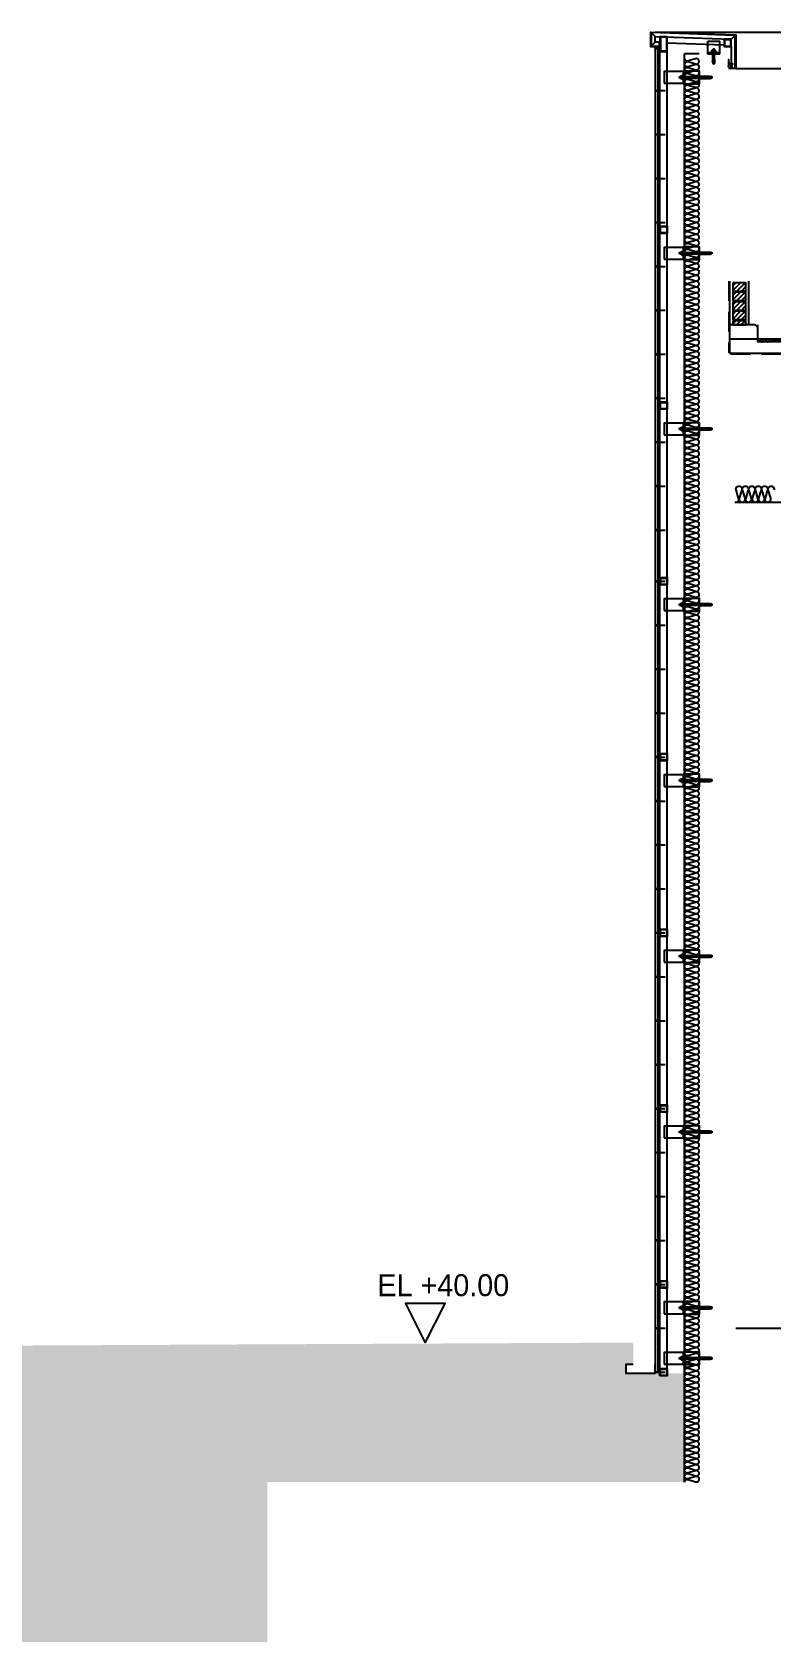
# Model space of a CAD drawing. Header units: millimetres. Extents: x 19868 to 801382, y -4805 to 85279.
# Drawn here: x 713531 to 718579, y 32849 to 43779 of the extents above; entities that cross this region are included whole.
import ezdxf

# ---------------------------------------------------------------- set-up
doc = ezdxf.new("R2010")
doc.units = ezdxf.units.MM
doc.header["$LTSCALE"] = 250
doc.linetypes.add('HID', pattern=[2.8, 1.8, -1])
for name, color, linetype in [('A-ELE-8', 8, 'Continuous'), ('A-ETC-8', 8, 'Continuous'), ('A-FIN', 6, 'Continuous'), ('A-FIN-8', 8, 'Continuous'), ('A-FIN-9', 7, 'Continuous'), ('A-HAT', 252, 'Continuous'), ('A-HAT-9', 9, 'Continuous'), ('A-HAT-WIREMESH', 9, 'g_mesh'), ('A-WALL', 3, 'Continuous'), ('A-WP', 1, 'HID'), ('A-버림CONC', 4, 'Continuous'), ('ISL', 251, 'Continuous'), ('지반', 254, 'Continuous'), ('타일', 6, 'Continuous')]:
    doc.layers.add(name, color=color, linetype=linetype)
doc.layers.add('NOPLOT', color=191, linetype='Continuous', plot=False)
doc.styles.add('Gdim', font='')
doc.styles.get('Gdim').set_extended_font_data('Dotum')
doc.linetypes.add('g_mesh', pattern='A,10,-0.8,["X",Gdim,S=0.6,R=0,X=-0.15,Y=-0.3],-0.8', length=11.6)

# ---------------------------------------------------------------- blocks, each defined once
blk = doc.blocks.new('A$C17189e19')
at = {"layer": 'A-HAT-9'}
h = blk.add_hatch(dxfattribs=at)
h.set_pattern_fill('AR-SAND', color=256, scale=0.3)
h.set_pattern_definition([(37.5, (-113396.389, 321843.363), (-0.4800094, 14.6823971), [0, -11.5824, 0, -12.954, 0, -12.3825]), (7.5, (-113396.389, 321843.363), (13.4856985, 21.504753), [0, -6.2484, 0, -10.4394, 0, -4.0005]), (327.5, (-113405.761, 321843.363), (23.7297711, 0.04311554), [0, -3.81, 0, -13.716, 0, -17.907]), (317.5, (-113405.761, 321843.363), (22.9066936, 6.6878797), [0, -1.905, 0, -8.9916, 0, -10.287])])
h.paths.add_polyline_path([(0, -96), (300, -96), (300, -116), (0, -116)])
at = {"layer": 'A-FIN'}
for points in [[(-18, 0), (0, -18), (0, -116), (300, -116), (300, -18), (318, 0)], [(0, -96), (300, -96)]]:
    blk.add_lwpolyline(points, dxfattribs=at)
at = {"layer": 'NOPLOT'}
for p, q in [((0, -18), (0, 0)), ((300, -18), (300, 0))]:
    blk.add_line(p, q, dxfattribs=at)
blk = doc.blocks.new('A$C632c858f')
at = {"layer": 'A-ETC-8'}
blk.add_arc((-3, 0), 24, 341.8248, 18.1752, dxfattribs=at)
blk.add_ellipse((34, 0), major_axis=(7.59, 0), ratio=0.987937, dxfattribs=at)
blk = doc.blocks.new('너트 M12')
for p, q in [((-9, 0), (9, 0)), ((-10, -9), (-10, -1)), ((9, -10), (-9, -10)), ((0, -8), (0, -1)), ((10, -1), (10, -9))]:
    blk.add_line(p, q)
for centre, start, end in [((-9, -1), 90, 180), ((-9, -9), 180, 270), ((9, -1), 0, 90), ((9, -9), 270, 0)]:
    blk.add_arc(centre, 0.5, start, end)
at = {"extrusion": (0, 0, -1)}
for centre, major_axis, ratio, start_param, end_param in [((-5, -1), (-4.75, 0.31), 0.185359, -0.024388, 3.141593), ((5, -1), (4.75, 0.31), 0.185108, 3.141593, 6.30754), ((-5, -9), (4.75, 0.31), 0.187111, 0, 3.166211), ((5, -9), (-4.75, 0.31), 0.185991, 3.117121, 6.283185)]:
    blk.add_ellipse(centre, major_axis=major_axis, ratio=ratio, start_param=start_param, end_param=end_param, dxfattribs=at)
blk = doc.blocks.new('A$C72d8c3b6')
at = {"layer": 'A-ETC-8'}
for p, q in [((94, 0), (-141, 0)), ((-131, 4), (-129, 6)), ((-121, 4), (-131, 4)), ((-131, -5), (-131, 4)), ((-121, 6), (-129, 6)), ((-129, -6), (-129, 6)), ((0, 6), (-109, 6)), ((0, 6), (54, 6)), ((54, -6), (54, 6)), ((54, 6), (57, 6)), ((57, -6), (57, 6)), ((71, 4), (57, 4)), ((58, 6), (58, -6)), ((61, 6), (58, 6)), ((61, 6), (76, 6)), ((62, -2), (62, 2)), ((66, 2), (66, 2)), ((66, 1), (73, 1)), ((71, 4), (82, 6)), ((76, 3), (74, 2)), ((77, 5), (77, 4)), ((82, 6), (83, 6)), ((84, 4), (84, -5)), ((-121, -5), (-131, -5)), ((-131, -5), (-129, -6)), ((-121, -6), (-129, -6)), ((-109, -6), (0, -6)), ((54, -6), (0, -6)), ((57, -6), (54, -6)), ((71, -5), (57, -5)), ((61, -6), (58, -6)), ((76, -6), (61, -6)), ((66, -1), (73, -1)), ((66, -2), (66, -2)), ((82, -6), (71, -5)), ((76, -3), (74, -2)), ((77, -4), (77, -5)), ((83, -6), (82, -6))]:
    blk.add_line(p, q, dxfattribs=at)
for points in [[(-238, 40), (-103, 40), (-103, -40), (-238, -40)], [(-109, 15), (-109, -15), (-111, -15), (-111, 15)], [(-103, -40), (-109, -40), (-109, 40), (-103, 40)], [(-100, 45), (-100, -45), (0, -45), (0, 45)]]:
    blk.add_lwpolyline(points, close=True, dxfattribs=at)
blk.add_lwpolyline([(-103, 47), (-103, -48, 0.414214), (-102, -49), (-100, -49), (-100, 48), (-102, 48, 0.414214)], format="xyb", close=True, dxfattribs=at)
for centre, radius, start, end in [((64, 2), 2, 90, 180), ((64, 2), 2, 0, 90), ((66, 2), 0.5, 180, 270), ((73, 4), 3, 270, 303.6901), ((76, 5), 1, 0, 90), ((76, 4), 1, 303.6901, 0), ((83, 4), 1.5, 0, 90), ((64, -2), 2, 180, 270), ((64, -2), 2, 270, 0), ((66, -2), 0.5, 90, 180), ((73, -4), 3, 56.3099, 90), ((76, -4), 1, 0, 56.3099), ((76, -5), 1, 270, 0), ((83, -5), 1.5, 270, 0)]:
    blk.add_arc(centre, radius, start, end, dxfattribs=at)
at = {"layer": 'A-ETC-8', "rotation": 270}
blk.add_blockref('너트 M12', (-111, 0), dxfattribs=at)
blk = doc.blocks.new('A$Cae507117')
at = {"layer": 'A-ETC-8'}
for points in [[(-50, 0), (-50, -50), (0, -50), (0, 0)], [(-46.8, -3.2), (-46.8, -46.8), (-3.2, -46.8), (-3.2, -3.2)]]:
    blk.add_lwpolyline(points, close=True, dxfattribs=at)
blk = doc.blocks.new('M12-STUD ANCHOR')
at = {"layer": 'A-ETC-8'}
for p, q in [((18, 34), (18, 41)), ((28, 30), (18, 31)), ((18, 28), (18, 31)), ((18, 31), (29, 31)), ((28, 27), (18, 28)), ((29, 42), (19, 42)), ((29, 32), (19, 32)), ((23, 48), (24, 49)), ((35, 48), (23, 48)), ((23, -21), (23, 48)), ((23, 34), (23, 41)), ((34, 49), (24, 49)), ((24, -21), (24, 49)), ((28, 27), (28, 30)), ((39, 28), (28, 28)), ((29, 54), (29, -56)), ((29, 42), (38, 42)), ((29, 32), (38, 32)), ((29, 29), (29, 32)), ((39, 31), (29, 32)), ((39, 28), (29, 29)), ((34, 49), (35, 48)), ((34, -21), (34, 49)), ((34, 34), (34, 41)), ((35, -21), (35, 48)), ((39, 28), (39, 31)), ((40, 34), (40, 41)), ((21, -39), (22, -21)), ((29, -39), (21, -39)), ((22, -21), (24, -21)), ((23, -18), (35, -18)), ((23, -39), (23, -48)), ((23, -41), (35, -41)), ((23, -42), (35, -42)), ((23, -48), (29, -48)), ((29, -51), (23, -48)), ((29, -21), (25, -21)), ((26, -32), (32, -26)), ((26, -33), (32, -26)), ((31, -36), (28, -36)), ((31, -36), (28, -36)), ((36, -21), (29, -21)), ((31, -39), (29, -39)), ((29, -51), (35, -48)), ((35, -48), (29, -48)), ((32, -39), (37, -39)), ((35, -39), (35, -48)), ((37, -39), (36, -21))]:
    blk.add_line(p, q, dxfattribs=at)
for centre, radius, start, end in [((19, 41), 1.47, 90, 180), ((19, 34), 1.47, 180, 270), ((22, 41), 1.47, 360, 90), ((22, 34), 1.47, 270, 360), ((25, 41), 1.47, 90, 180), ((25, 34), 1.47, 180, 270), ((33, 41), 1.47, 360, 90), ((33, 34), 1.47, 270, 360), ((36, 41), 1.47, 90, 180), ((36, 34), 1.47, 180, 270), ((38, 41), 1.47, 360, 90), ((38, 34), 1.47, 270, 360), ((28, -22), 3.6, 161.9622, 315), ((28, -22), 3.12, 159.0667, 315), ((28, -34), 2.4, 135, 270), ((28, -34), 1.92, 135, 270), ((31, -25), 1.2, 315, 135), ((31, -25), 1.68, 315, 135), ((31, -38), 1.2, 270, 90), ((31, -38), 1.68, 314.4153, 90)]:
    blk.add_arc(centre, radius, start, end, dxfattribs=at)
blk = doc.blocks.new('A$C7453124a')
at = {"layer": 'A-ETC-8'}
for points in [[(-40, 88), (40, 88), (40, 0), (-40, 0)], [(-40, 8), (-40, 0), (40, 0), (40, 8)], [(-20, 8), (20, 8), (20, 12), (-20, 12)]]:
    blk.add_lwpolyline(points, close=True, dxfattribs=at)
blk.add_blockref('M12-STUD ANCHOR', (-29, -16), dxfattribs=at)
blk = doc.blocks.new('A$Cffe7c504')
at = {"layer": 'A-ETC-8'}
for p, q in [((-300, 120), (-327, 147)), ((-300, 80), (-300, 120)), ((220, 101), (247, 127)), ((-327, 53), (-300, 80)), ((-271, 80), (-300, 80)), ((-271, 53), (-271, 80)), ((220, 51), (220, -67))]:
    blk.add_line(p, q, dxfattribs=at)
for points in [[(-300, 120), (220, 101)], [(-219, 77), (170, 63)]]:
    blk.add_lwpolyline(points, dxfattribs=at)
for points in [[(-268, 117), (-268, 17), (-218, 17), (-218, 117)], [(-265, 114), (-265, 21), (-221, 21), (-221, 114)], [(200, -70), (230, -70), (230, -67), (203, -67), (203, -40), (200, -40)]]:
    blk.add_lwpolyline(points, close=True, dxfattribs=at)
blk.add_arc((210, -164), 64.5, 81.0843, 98.9157, dxfattribs=at)
blk.add_ellipse((210, -84), major_axis=(0, 10), ratio=0.999542, dxfattribs=at)
at = {"layer": 'A-FIN-9'}
blk.add_lwpolyline([(-271, 43), (-271, 50), (-330, 50), (-330, 150), (250, 130), (250, -100), (220, -100), (220, -73), (208, -73), (208, -70), (223, -70), (223, -97), (247, -97), (247, 127), (-327, 147), (-327, 53), (-268, 53), (-268, 43)], close=True, dxfattribs=at)
at = {"layer": 'A-ETC-8'}
for name, p in [('A$C7453124a', (100, 0)), ('A$Cae507117', (220, 101))]:
    blk.add_blockref(name, p, dxfattribs=at)
blk = doc.blocks.new('A$C229340cb')
at = {"layer": 'A-FIN'}
blk.add_lwpolyline([(-68, 3), (-48, 3), (-48, 297), (-68, 297)], close=True, dxfattribs=at)
at = {"layer": 'NOPLOT'}
for p, q in [((-68, 300), (0, 300)), ((-68, 0), (0, 0))]:
    blk.add_line(p, q, dxfattribs=at)
blk = doc.blocks.new('A$C4a48d538')
at = {"layer": 'A-FIN', "elevation": 0}
for points in [[(-300, 8453), (-280, 8453), (-280, 8735), (-300, 8735)], [(-300, 5103), (-280, 5103), (-280, 5447), (-300, 5447)]]:
    blk.add_lwpolyline(points, close=True, dxfattribs=at)
at = {"layer": 'NOPLOT'}
for p, q in [((-300, 8450), (-232, 8450)), ((-300, 5100), (-232, 5100))]:
    blk.add_line(p, q, dxfattribs=at)
at = {"layer": 'A-ETC-8'}
blk.add_blockref('A$C632c858f', (-320, 8743), dxfattribs=at)
at = {"layer": 'A-FIN'}
for p in [(-232, 8150), (-232, 7850), (-232, 7550), (-232, 7250), (-232, 6950), (-232, 6650), (-232, 6350), (-232, 6050), (-232, 5750), (-232, 5450), (-232, 4800), (-232, 4500), (-232, 4200), (-232, 3900), (-232, 3600), (-232, 3300), (-232, 3000), (-232, 2700), (-232, 2400), (-232, 2100), (-232, 1800), (-232, 1500), (-232, 1200), (-232, 900), (-232, 600), (-232, 300), (-232, 0), (-232, -300)]:
    blk.add_blockref('A$C229340cb', p, dxfattribs=at)

msp = doc.modelspace()

# ---------------------------------------------------------------- hatches: boundary and pattern name
at = {"layer": 'A-HAT', "lineweight": -3}
h = msp.add_hatch(dxfattribs=at)
h.set_pattern_fill('ANSI31', color=256, scale=7, style=0)
h.set_pattern_definition([(45, (635232.234, 44389.054), (-15.715448, 15.715448), [])])
h.paths.add_polyline_path([(718408.2, 42067.4), (718318.2, 42067.4), (718318.2, 42010.4), (718408.2, 42010.4)])
h = msp.add_hatch(dxfattribs=at)
h.set_pattern_fill('ANSI31', color=256, scale=7, style=0)
h.set_pattern_definition([(45, (635232.234, 44324.054), (-15.715448, 15.715448), [])])
h.paths.add_polyline_path([(718408.2, 42002.4), (718318.2, 42002.4), (718318.2, 41945.4), (718408.2, 41945.4)])
h = msp.add_hatch(dxfattribs=at)
h.set_pattern_fill('ANSI31', color=256, scale=7, style=0)
h.set_pattern_definition([(45, (635232.234, 44259.054), (-15.715448, 15.715448), [])])
h.paths.add_polyline_path([(718408.2, 41937.4), (718318.2, 41937.4), (718318.2, 41880.4), (718408.2, 41880.4)])
h = msp.add_hatch(dxfattribs=at)
h.set_pattern_fill('ANSI31', color=256, scale=7, style=0)
h.set_pattern_definition([(45, (635232.234, 44194.054), (-15.715448, 15.715448), [])])
h.paths.add_polyline_path([(718408.2, 41872.4), (718318.2, 41872.4), (718318.2, 41815.4), (718408.2, 41815.4)])
h = msp.add_hatch(dxfattribs=at)
h.set_pattern_fill('ANSI31', color=256, scale=7, style=0)
h.set_pattern_definition([(45, (635232.234, 44129.054), (-15.715448, 15.715448), [])])
h.paths.add_polyline_path([(718318.2, 41778.9), (718408.2, 41778.9), (718408.2, 41807.4), (718318.2, 41807.4)])
at = {"layer": '지반'}
h = msp.add_hatch(dxfattribs=at)
h.set_pattern_fill('EARTH', color=251, scale=70, angle=45)
h.paths.add_polyline_path([(650617.8, 33228.9), (650617.8, 23234.4), (801382.4, 23234.4), (801382.4, 34608.9), (792588.2, 34608.9), (792588.2, 34478.9), (792638.2, 34478.9), (792638.2, 34418.9), (792388.2, 34418.9), (792388.2, 34478.9), (792438.2, 34478.9), (792438.2, 34628.9), (790388.2, 34628.9), (790388.2, 33878.9), (791163.2, 33878.9), (791163.2, 32378.9), (791263.2, 32378.9), (791263.2, 32318.9), (788063.2, 32318.9), (788063.2, 32378.9), (788163.2, 32378.9), (788163.2, 33878.9), (789618.2, 33878.9), (789618.2, 34448.9), (787708.2, 34448.9), (787708.2, 33008.9), (787808.2, 33008.9), (787808.2, 32948.9), (782968.2, 32948.9), (782968.2, 33008.9), (783068.2, 33008.9), (783068.2, 34248.9), (781958.2, 34248.9), (781958.2, 33208.9), (782058.2, 33208.9), (782058.2, 33148.9), (780218.2, 33148.9), (780148.2, 33218.9), (778788.2, 33218.9), (778788.2, 33278.9), (778888.2, 33278.9), (778888.2, 34318.9), (771638.2, 34318.9), (771638.2, 32778.9), (771738.2, 32778.9), (771738.2, 32718.9), (767038.2, 32718.9), (767038.2, 32778.9), (767138.2, 32778.9), (767138.2, 34318.9), (765913.1, 34318.9), (765813.1, 34218.9), (759888.2, 34218.9), (759888.2, 33178.9), (759988.2, 33178.9), (759988.2, 33118.9), (756788.2, 33118.9), (756788.2, 33178.9), (756888.2, 33178.9), (756888.2, 34218.9), (755638.2, 34218.9), (755638.2, 32978.9), (755738.2, 32978.9), (755738.2, 32918.9), (751038.2, 32918.9), (751038.2, 32978.9), (751138.2, 32978.9), (751138.2, 34518.9), (749088.2, 34518.9), (749088.2, 33778.9), (750613.2, 33778.9), (750613.2, 32278.9), (750713.2, 32278.9), (750713.2, 32218.9), (747513.2, 32218.9), (747513.2, 32278.9), (747613.2, 32278.9), (747613.2, 33778.9), (748488.2, 33778.9), (748488.2, 34078.9), (747988.2, 34078.9), (747988.2, 34418.9), (746363.2, 34418.9), (746363.2, 33478.9), (746463.2, 33478.9), (746463.2, 33418.9), (743263.2, 33418.9), (743263.2, 33478.9), (743363.2, 33478.9), (743363.2, 34418.9), (739738.2, 34418.9), (739738.2, 33978.9), (740338.2, 33978.9), (740338.2, 33278.9), (740438.2, 33278.9), (740438.2, 33218.9), (734738.2, 33218.9), (734738.2, 32978.9), (734838.2, 32978.9), (734838.2, 32918.9), (731638.2, 32918.9), (731638.2, 32978.9), (731738.2, 32978.9), (731738.2, 33218.9), (728228.2, 33218.9), (728158.2, 33148.9), (725968.2, 33148.9), (725968.2, 33208.9), (726068.2, 33208.9), (726068.2, 34048.9), (726668.2, 34048.9), (726668.2, 34348.9), (723658.2, 34348.9), (723658.2, 33708.9), (723758.2, 33708.9), (723758.2, 33648.9), (720418.2, 33648.9), (720418.2, 33708.9), (720518.2, 33708.9), (720518.2, 34348.9), (718758.2, 34348.9), (718758.2, 33878.9), (719638.2, 33878.9), (719638.2, 31878.9), (719738.2, 31878.9), (719738.2, 31818.9), (715038.2, 31818.9), (715038.2, 31878.9), (715138.2, 31878.9), (715138.2, 33878.9), (717988.2, 33878.9), (717988.2, 34622.3), (717870.2, 34622.3), (717870.2, 34603.9), (717820.2, 34603.9), (717820.2, 34622.3), (717588.2, 34622.3), (717588.2, 34682.3), (717638.2, 34682.3), (717637.5, 34831.6), (715313.2, 34820.3), (712988.3, 34808.9), (701138.2, 34568.9), (688982.5, 34328.9), (678538.2, 34278.9), (666388.2, 34228.9), (658288.2, 33228.9)])

# ---------------------------------------------------------------- linework, layer by layer
at = {"layer": 'A-ELE-8'}
for p, q in [((717788.2, 43778.9), (744238.2, 43778.9)), ((718338.2, 43528.9), (744238.2, 43528.9))]:
    msp.add_line(p, q, dxfattribs=at)
at = {"layer": 'A-ETC-8'}
for p, q in [((717820.2, 34653.9, 0), (717820.2, 43706.2)), ((717870.2, 34653.9, 0), (717870.2, 43705.7))]:
    msp.add_line(p, q, dxfattribs=at)
at = {"layer": 'A-FIN'}
for p, q in [((718428.2, 41778.9), (718428.2, 42078.9)), ((718470.2, 41778.9), (718296.2, 41778.9)), ((718338.2, 34928.9), (726838.2, 34928.9))]:
    msp.add_line(p, q, dxfattribs=at)
at = {"layer": 'A-FIN-8'}
for p, q in [((718296.2, 42078.9), (718296.2, 41597.1)), ((718306.4, 41586.9), (718296.2, 41597.1)), ((718306.4, 41586.9), (744320, 41586.9))]:
    msp.add_line(p, q, dxfattribs=at)
at = {"layer": 'A-HAT-WIREMESH', "ltscale": 0.6}
msp.add_line((744330.2, 41682.9), (718296.2, 41682.9), dxfattribs=at)
at = {"layer": 'A-WALL', "elevation": 0}
for points in [[(718318.2, 42067.4), (718318.2, 42010.4), (718408.2, 42010.4), (718408.2, 42067.4)], [(718318.2, 42002.4), (718318.2, 41945.4), (718408.2, 41945.4), (718408.2, 42002.4)], [(718318.2, 41937.4), (718318.2, 41880.4), (718408.2, 41880.4), (718408.2, 41937.4)], [(718318.2, 41872.4), (718318.2, 41815.4), (718408.2, 41815.4), (718408.2, 41872.4)], [(718318.2, 41807.4), (718318.2, 41778.9), (718408.2, 41778.9), (718408.2, 41807.4)]]:
    msp.add_lwpolyline(points, close=True, dxfattribs=at)
at = {"layer": 'A-WP', "ltscale": 0.3}
for p, q in [((718291.2, 42078.9), (718291.2, 41594.1)), ((718303.4, 41581.9), (718291.2, 41594.1)), ((718303.4, 41581.9), (744323.1, 41581.9))]:
    msp.add_line(p, q, dxfattribs=at)
at = {"layer": 'A-버림CONC', "color": 5}
msp.add_lwpolyline([(717638.2, 34682.3), (717588.2, 34682.3), (717588.2, 34622.3), (717788.2, 34622.3), (717788.2, 34682.3), (717788.2, 34682.3)], dxfattribs=at)
at = {"layer": 'ISL'}
for p in [(717988.2, 33878.9), (718088.2, 43628.9)]:
    msp.add_line(p, (717988.2, 43628.9), dxfattribs=at)
for points in [[(717988.2, 33879, -0.5092668), (718012.4, 33896.6), (718064, 33881.3, 1.3725934), (718064, 33916.6), (718012.4, 33901.3, -0.5092668), (717988.2, 33919, -0.5092668), (718012.4, 33936.6), (718064, 33921.3, 1.3725934), (718064, 33956.6), (718012.4, 33941.3, -0.5092668), (717988.2, 33959, -0.5092668), (718012.4, 33976.6), (718064, 33961.3, 1.3725934), (718064, 33996.6), (718012.4, 33981.3, -0.5092668), (717988.2, 33999, -0.5092668), (718012.4, 34016.6), (718064, 34001.3, 1.3725934), (718064, 34036.6), (718012.4, 34021.3, -0.5092668), (717988.2, 34039, -0.5092668), (718012.4, 34056.6), (718064, 34041.3, 1.3725934), (718064, 34076.6), (718012.4, 34061.3, -0.5092668), (717988.2, 34079, -0.5092668), (718012.4, 34096.6), (718064, 34081.3, 1.3725934), (718064, 34116.6), (718012.4, 34101.3, -0.5092668), (717988.2, 34119, -0.5092668), (718012.4, 34136.6), (718064, 34121.3, 1.3725934), (718064, 34156.6), (718012.4, 34141.3, -0.5092668), (717988.2, 34159, -0.5092668), (718012.4, 34176.6), (718064, 34161.3, 1.3725934), (718064, 34196.6), (718012.4, 34181.3, -0.5092668), (717988.2, 34199, -0.5092668), (718012.4, 34216.6), (718064, 34201.3, 1.3725934), (718064, 34236.6), (718012.4, 34221.3, -0.5092668), (717988.2, 34239, -0.5092668), (718012.4, 34256.6), (718064, 34241.3, 1.3725934), (718064, 34276.6), (718012.4, 34261.3, -0.5092668), (717988.2, 34279, -0.5092668), (718012.4, 34296.6), (718064, 34281.3, 1.3725934), (718064, 34316.6), (718012.4, 34301.3, -0.5092668), (717988.2, 34319, -0.5092668), (718012.4, 34336.6), (718064, 34321.3, 1.3725934), (718064, 34356.6), (718012.4, 34341.3, -0.5092668), (717988.2, 34359, -0.5092668), (718012.4, 34376.6), (718064, 34361.3, 1.3725934), (718064, 34396.6), (718012.4, 34381.3, -0.5092668), (717988.2, 34399, -0.5092668), (718012.4, 34416.6), (718064, 34401.3, 1.3725934), (718064, 34436.6), (718012.4, 34421.3, -0.5092668), (717988.2, 34439, -0.5092668), (718012.4, 34456.6), (718064, 34441.3, 1.3725934), (718064, 34476.6), (718012.4, 34461.3, -0.5092668), (717988.2, 34479, -0.5092668), (718012.4, 34496.6), (718064, 34481.3, 1.3725934), (718064, 34516.6), (718012.4, 34501.3, -0.5092668), (717988.2, 34519, -0.5092668), (718012.4, 34536.6), (718064, 34521.3, 1.3725934), (718064, 34556.6), (718012.4, 34541.3, -0.5092668), (717988.2, 34559, -0.5092668), (718012.4, 34576.6), (718064, 34561.3, 1.3725934), (718064, 34596.6), (718012.4, 34581.3, -0.5092668), (717988.2, 34599, -0.5092668), (718012.4, 34616.6), (718064, 34601.3, 1.3725934), (718064, 34636.6), (718012.4, 34621.3, -0.5092668), (717988.2, 34639, -0.5092668), (718012.4, 34656.6), (718064, 34641.3, 1.3725934), (718064, 34676.6), (718012.4, 34661.3, -0.5092668), (717988.2, 34679, -0.5092668), (718012.4, 34696.6), (718064, 34681.3, 1.3725934), (718064, 34716.6), (718012.4, 34701.3, -0.5092668), (717988.2, 34719, -0.5092668), (718012.4, 34736.6), (718064, 34721.3, 1.3725934), (718064, 34756.6), (718012.4, 34741.3, -0.5092668), (717988.2, 34759, -0.5092668), (718012.4, 34776.6), (718064, 34761.3, 1.3725934), (718064, 34796.6), (718012.4, 34781.3, -0.5092668), (717988.2, 34799, -0.5092668), (718012.4, 34816.6), (718064, 34801.3, 1.3725934), (718064, 34836.6), (718012.4, 34821.3, -0.5092668), (717988.2, 34839, -0.5092668), (718012.4, 34856.6), (718064, 34841.3, 1.3725934), (718064, 34876.6), (718012.4, 34861.3, -0.5092668), (717988.2, 34879, -0.5092668), (718012.4, 34896.6), (718064, 34881.3, 1.3725934), (718064, 34916.6), (718012.4, 34901.3, -0.5092668), (717988.2, 34919, -0.5092668), (718012.4, 34936.6), (718064, 34921.3, 1.3725934), (718064, 34956.6), (718012.4, 34941.3, -0.5092668), (717988.2, 34959, -0.5092668), (718012.4, 34976.6), (718064, 34961.3, 1.3725934), (718064, 34996.6), (718012.4, 34981.3, -0.5092668), (717988.2, 34999, -0.5092668), (718012.4, 35016.6), (718064, 35001.3, 1.3725934), (718064, 35036.6), (718012.4, 35021.3, -0.5092668), (717988.2, 35039, -0.5092668), (718012.4, 35056.6), (718064, 35041.3, 1.3725934), (718064, 35076.6), (718012.4, 35061.3, -0.5092668), (717988.2, 35079, -0.5092668), (718012.4, 35096.6), (718064, 35081.3, 1.3725934), (718064, 35116.6), (718012.4, 35101.3, -0.5092668), (717988.2, 35119, -0.5092668), (718012.4, 35136.6), (718064, 35121.3, 1.3725934), (718064, 35156.6), (718012.4, 35141.3, -0.5092668), (717988.2, 35159, -0.5092668), (718012.4, 35176.6), (718064, 35161.3, 1.3725934), (718064, 35196.6), (718012.4, 35181.3, -0.5092668), (717988.2, 35199, -0.5092668), (718012.4, 35216.6), (718064, 35201.3, 1.3725934), (718064, 35236.6), (718012.4, 35221.3, -0.5092668), (717988.2, 35239, -0.5092668), (718012.4, 35256.6), (718064, 35241.3, 1.3725934), (718064, 35276.6), (718012.4, 35261.3, -0.5092668), (717988.2, 35279, -0.5092668), (718012.4, 35296.6), (718064, 35281.3, 1.3725934), (718064, 35316.6), (718012.4, 35301.3, -0.5092668), (717988.2, 35319, -0.5092668), (718012.4, 35336.6), (718064, 35321.3, 1.3725934), (718064, 35356.6), (718012.4, 35341.3, -0.5092668), (717988.2, 35359, -0.5092668), (718012.4, 35376.6), (718064, 35361.3, 1.3725934), (718064, 35396.6), (718012.4, 35381.3, -0.5092668), (717988.2, 35399, -0.5092668), (718012.4, 35416.6), (718064, 35401.3, 1.3725934), (718064, 35436.6), (718012.4, 35421.3, -0.5092668), (717988.2, 35439, -0.5092668), (718012.4, 35456.6), (718064, 35441.3, 1.3725934), (718064, 35476.6), (718012.4, 35461.3, -0.5092668), (717988.2, 35479, -0.5092668), (718012.4, 35496.6), (718064, 35481.3, 1.3725934), (718064, 35516.6), (718012.4, 35501.3, -0.5092668), (717988.2, 35519, -0.5092668), (718012.4, 35536.6), (718064, 35521.3, 1.3725934), (718064, 35556.6), (718012.4, 35541.3, -0.5092668), (717988.2, 35559, -0.5092668), (718012.4, 35576.6), (718064, 35561.3, 1.3725934), (718064, 35596.6), (718012.4, 35581.3, -0.5092668), (717988.2, 35599, -0.5092668), (718012.4, 35616.6), (718064, 35601.3, 1.3725934), (718064, 35636.6), (718012.4, 35621.3, -0.5092668), (717988.2, 35639, -0.5092668), (718012.4, 35656.6), (718064, 35641.3, 1.3725934), (718064, 35676.6), (718012.4, 35661.3, -0.5092668), (717988.2, 35679, -0.5092668), (718012.4, 35696.6), (718064, 35681.3, 1.3725934), (718064, 35716.6), (718012.4, 35701.3, -0.5092668), (717988.2, 35719, -0.5092668), (718012.4, 35736.6), (718064, 35721.3, 1.3725934), (718064, 35756.6), (718012.4, 35741.3, -0.5092668), (717988.2, 35759, -0.5092668), (718012.4, 35776.6), (718064, 35761.3, 1.3725934), (718064, 35796.6), (718012.4, 35781.3, -0.5092668), (717988.2, 35799, -0.5092668), (718012.4, 35816.6), (718064, 35801.3, 1.3725934), (718064, 35836.6), (718012.4, 35821.3, -0.5092668), (717988.2, 35839, -0.5092668), (718012.4, 35856.6), (718064, 35841.3, 1.3725934), (718064, 35876.6), (718012.4, 35861.3, -0.5092668), (717988.2, 35879, -0.5092668), (718012.4, 35896.6), (718064, 35881.3, 1.3725934), (718064, 35916.6), (718012.4, 35901.3, -0.5092668), (717988.2, 35919, -0.5092668), (718012.4, 35936.6), (718064, 35921.3, 1.3725934), (718064, 35956.6), (718012.4, 35941.3, -0.5092668), (717988.2, 35959, -0.5092668), (718012.4, 35976.6), (718064, 35961.3, 1.3725934), (718064, 35996.6), (718012.4, 35981.3, -0.5092668), (717988.2, 35999, -0.5092668), (718012.4, 36016.6), (718064, 36001.3, 1.3725934), (718064, 36036.6), (718012.4, 36021.3, -0.5092668), (717988.2, 36039, -0.5092668), (718012.4, 36056.6), (718064, 36041.3, 1.3725934), (718064, 36076.6), (718012.4, 36061.3, -0.5092668), (717988.2, 36079, -0.5092668), (718012.4, 36096.6), (718064, 36081.3, 1.3725934), (718064, 36116.6), (718012.4, 36101.3, -0.5092668), (717988.2, 36119, -0.5092668), (718012.4, 36136.6), (718064, 36121.3, 1.3725934), (718064, 36156.6), (718012.4, 36141.3, -0.5092668), (717988.2, 36159, -0.5092668), (718012.4, 36176.6), (718064, 36161.3, 1.3725934), (718064, 36196.6), (718012.4, 36181.3, -0.5092668), (717988.2, 36199, -0.5092668), (718012.4, 36216.6), (718064, 36201.3, 1.3725934), (718064, 36236.6), (718012.4, 36221.3, -0.5092668), (717988.2, 36239, -0.5092668), (718012.4, 36256.6), (718064, 36241.3, 1.3725934), (718064, 36276.6), (718012.4, 36261.3, -0.5092668), (717988.2, 36279, -0.5092668), (718012.4, 36296.6), (718064, 36281.3, 1.3725934), (718064, 36316.6), (718012.4, 36301.3, -0.5092668), (717988.2, 36319, -0.5092668), (718012.4, 36336.6), (718064, 36321.3, 1.3725934), (718064, 36356.6), (718012.4, 36341.3, -0.5092668), (717988.2, 36359, -0.5092668), (718012.4, 36376.6), (718064, 36361.3, 1.3725934), (718064, 36396.6), (718012.4, 36381.3, -0.5092668), (717988.2, 36399, -0.5092668), (718012.4, 36416.6), (718064, 36401.3, 1.3725934), (718064, 36436.6), (718012.4, 36421.3, -0.5092668), (717988.2, 36439, -0.5092668), (718012.4, 36456.6), (718064, 36441.3, 1.3725934), (718064, 36476.6), (718012.4, 36461.3, -0.5092668), (717988.2, 36479, -0.5092668), (718012.4, 36496.6), (718064, 36481.3, 1.3725934), (718064, 36516.6), (718012.4, 36501.3, -0.5092668), (717988.2, 36519, -0.5092668), (718012.4, 36536.6), (718064, 36521.3, 1.3725934), (718064, 36556.6), (718012.4, 36541.3, -0.5092668), (717988.2, 36559, -0.5092668), (718012.4, 36576.6), (718064, 36561.3, 1.3725934), (718064, 36596.6), (718012.4, 36581.3, -0.5092668), (717988.2, 36599, -0.5092668), (718012.4, 36616.6), (718064, 36601.3, 1.3725934), (718064, 36636.6), (718012.4, 36621.3, -0.5092668), (717988.2, 36639, -0.5092668), (718012.4, 36656.6), (718064, 36641.3, 1.3725934), (718064, 36676.6), (718012.4, 36661.3, -0.5092668), (717988.2, 36679, -0.5092668), (718012.4, 36696.6), (718064, 36681.3, 1.3725934), (718064, 36716.6), (718012.4, 36701.3, -0.5092668), (717988.2, 36719, -0.5092668), (718012.4, 36736.6), (718064, 36721.3, 1.3725934), (718064, 36756.6), (718012.4, 36741.3, -0.5092668), (717988.2, 36759, -0.5092668), (718012.4, 36776.6), (718064, 36761.3, 1.3725934), (718064, 36796.6), (718012.4, 36781.3, -0.5092668), (717988.2, 36799, -0.5092668), (718012.4, 36816.6), (718064, 36801.3, 1.3725934), (718064, 36836.6), (718012.4, 36821.3, -0.5092668), (717988.2, 36839, -0.5092668), (718012.4, 36856.6), (718064, 36841.3, 1.3725934), (718064, 36876.6), (718012.4, 36861.3, -0.5092668), (717988.2, 36879, -0.5092668), (718012.4, 36896.6), (718064, 36881.3, 1.3725934), (718064, 36916.6), (718012.4, 36901.3, -0.5092668), (717988.2, 36919, -0.5092668), (718012.4, 36936.6), (718064, 36921.3, 1.3725934), (718064, 36956.6), (718012.4, 36941.3, -0.5092668), (717988.2, 36959, -0.5092668), (718012.4, 36976.6), (718064, 36961.3, 1.3725934), (718064, 36996.6), (718012.4, 36981.3, -0.5092668), (717988.2, 36999, -0.5092668), (718012.4, 37016.6), (718064, 37001.3, 1.3725934), (718064, 37036.6), (718012.4, 37021.3, -0.5092668), (717988.2, 37039, -0.5092668), (718012.4, 37056.6), (718064, 37041.3, 1.3725934), (718064, 37076.6), (718012.4, 37061.3, -0.5092668), (717988.2, 37079, -0.5092668), (718012.4, 37096.6), (718064, 37081.3, 1.3725934), (718064, 37116.6), (718012.4, 37101.3, -0.5092668), (717988.2, 37119, -0.5092668), (718012.4, 37136.6), (718064, 37121.3, 1.3725934), (718064, 37156.6), (718012.4, 37141.3, -0.5092668), (717988.2, 37159, -0.5092668), (718012.4, 37176.6), (718064, 37161.3, 1.3725934), (718064, 37196.6), (718012.4, 37181.3, -0.5092668), (717988.2, 37199, -0.5092668), (718012.4, 37216.6), (718064, 37201.3, 1.3725934), (718064, 37236.6), (718012.4, 37221.3, -0.5092668), (717988.2, 37239, -0.5092668), (718012.4, 37256.6), (718064, 37241.3, 1.3725934), (718064, 37276.6), (718012.4, 37261.3, -0.5092668), (717988.2, 37279, -0.5092668), (718012.4, 37296.6), (718064, 37281.3, 1.3725934), (718064, 37316.6), (718012.4, 37301.3, -0.5092668), (717988.2, 37319, -0.5092668), (718012.4, 37336.6), (718064, 37321.3, 1.3725934), (718064, 37356.6), (718012.4, 37341.3, -0.5092668), (717988.2, 37359, -0.5092668), (718012.4, 37376.6), (718064, 37361.3, 1.3725934), (718064, 37396.6), (718012.4, 37381.3, -0.5092668), (717988.2, 37399, -0.5092668), (718012.4, 37416.6), (718064, 37401.3, 1.3725934), (718064, 37436.6), (718012.4, 37421.3, -0.5092668), (717988.2, 37439, -0.5092668), (718012.4, 37456.6), (718064, 37441.3, 1.3725934), (718064, 37476.6), (718012.4, 37461.3, -0.5092668), (717988.2, 37479, -0.5092668), (718012.4, 37496.6), (718064, 37481.3, 1.3725934), (718064, 37516.6), (718012.4, 37501.3, -0.5092668), (717988.2, 37519, -0.5092668), (718012.4, 37536.6), (718064, 37521.3, 1.3725934), (718064, 37556.6), (718012.4, 37541.3, -0.5092668), (717988.2, 37559, -0.5092668), (718012.4, 37576.6), (718064, 37561.3, 1.3725934), (718064, 37596.6), (718012.4, 37581.3, -0.5092668), (717988.2, 37599, -0.5092668), (718012.4, 37616.6), (718064, 37601.3, 1.3725934), (718064, 37636.6), (718012.4, 37621.3, -0.5092668), (717988.2, 37639, -0.5092668), (718012.4, 37656.6), (718064, 37641.3, 1.3725934), (718064, 37676.6), (718012.4, 37661.3, -0.5092668), (717988.2, 37679, -0.5092668), (718012.4, 37696.6), (718064, 37681.3, 1.3725934), (718064, 37716.6), (718012.4, 37701.3, -0.5092668), (717988.2, 37719, -0.5092668), (718012.4, 37736.6), (718064, 37721.3, 1.3725934), (718064, 37756.6), (718012.4, 37741.3, -0.5092668), (717988.2, 37759, -0.5092668), (718012.4, 37776.6), (718064, 37761.3, 1.3725934), (718064, 37796.6), (718012.4, 37781.3, -0.5092668), (717988.2, 37799, -0.5092668), (718012.4, 37816.6), (718064, 37801.3, 1.3725934), (718064, 37836.6), (718012.4, 37821.3, -0.5092668), (717988.2, 37839, -0.5092668), (718012.4, 37856.6), (718064, 37841.3, 1.3725934), (718064, 37876.6), (718012.4, 37861.3, -0.5092668), (717988.2, 37879, -0.5092668), (718012.4, 37896.6), (718064, 37881.3, 1.3725934), (718064, 37916.6), (718012.4, 37901.3, -0.5092668), (717988.2, 37919, -0.5092668), (718012.4, 37936.6), (718064, 37921.3, 1.3725934), (718064, 37956.6), (718012.4, 37941.3, -0.5092668), (717988.2, 37959, -0.5092668), (718012.4, 37976.6), (718064, 37961.3, 1.3725934), (718064, 37996.6), (718012.4, 37981.3, -0.5092668), (717988.2, 37999, -0.5092668), (718012.4, 38016.6), (718064, 38001.3, 1.3725934), (718064, 38036.6), (718012.4, 38021.3, -0.5092668), (717988.2, 38039, -0.5092668), (718012.4, 38056.6), (718064, 38041.3, 1.3725934), (718064, 38076.6), (718012.4, 38061.3, -0.5092668), (717988.2, 38079, -0.5092668), (718012.4, 38096.6), (718064, 38081.3, 1.3725934), (718064, 38116.6), (718012.4, 38101.3, -0.5092668), (717988.2, 38119, -0.5092668), (718012.4, 38136.6), (718064, 38121.3, 1.3725934), (718064, 38156.6), (718012.4, 38141.3, -0.5092668), (717988.2, 38159, -0.5092668), (718012.4, 38176.6), (718064, 38161.3, 1.3725934), (718064, 38196.6), (718012.4, 38181.3, -0.5092668), (717988.2, 38199, -0.5092668), (718012.4, 38216.6), (718064, 38201.3, 1.3725934), (718064, 38236.6), (718012.4, 38221.3, -0.5092668), (717988.2, 38239, -0.5092668), (718012.4, 38256.6), (718064, 38241.3, 1.3725934), (718064, 38276.6), (718012.4, 38261.3, -0.5092668), (717988.2, 38279, -0.5092668), (718012.4, 38296.6), (718064, 38281.3, 1.3725934), (718064, 38316.6), (718012.4, 38301.3, -0.5092668), (717988.2, 38319, -0.5092668), (718012.4, 38336.6), (718064, 38321.3, 1.3725934), (718064, 38356.6), (718012.4, 38341.3, -0.5092668), (717988.2, 38359, -0.5092668), (718012.4, 38376.6), (718064, 38361.3, 1.3725934), (718064, 38396.6), (718012.4, 38381.3, -0.5092668), (717988.2, 38399, -0.5092668), (718012.4, 38416.6), (718064, 38401.3, 1.3725934), (718064, 38436.6), (718012.4, 38421.3, -0.5092668), (717988.2, 38439, -0.5092668), (718012.4, 38456.6), (718064, 38441.3, 1.3725934), (718064, 38476.6), (718012.4, 38461.3, -0.5092668), (717988.2, 38479, -0.5092668), (718012.4, 38496.6), (718064, 38481.3, 1.3725934), (718064, 38516.6), (718012.4, 38501.3, -0.5092668), (717988.2, 38519, -0.5092668), (718012.4, 38536.6), (718064, 38521.3, 1.3725934), (718064, 38556.6), (718012.4, 38541.3, -0.5092668), (717988.2, 38559, -0.5092668), (718012.4, 38576.6), (718064, 38561.3, 1.3725934), (718064, 38596.6), (718012.4, 38581.3, -0.5092668), (717988.2, 38599, -0.5092668), (718012.4, 38616.6), (718064, 38601.3, 1.3725934), (718064, 38636.6), (718012.4, 38621.3, -0.5092668), (717988.2, 38639, -0.5092668), (718012.4, 38656.6), (718064, 38641.3, 1.3725934), (718064, 38676.6), (718012.4, 38661.3, -0.5092668), (717988.2, 38679, -0.5092668), (718012.4, 38696.6), (718064, 38681.3, 1.3725934), (718064, 38716.6), (718012.4, 38701.3, -0.5092668), (717988.2, 38719, -0.5092668), (718012.4, 38736.6), (718064, 38721.3, 1.3725934), (718064, 38756.6), (718012.4, 38741.3, -0.5092668), (717988.2, 38759, -0.5092668), (718012.4, 38776.6), (718064, 38761.3, 1.3725934), (718064, 38796.6), (718012.4, 38781.3, -0.5092668), (717988.2, 38799, -0.5092668), (718012.4, 38816.6), (718064, 38801.3, 1.3725934), (718064, 38836.6), (718012.4, 38821.3, -0.5092668), (717988.2, 38839, -0.5092668), (718012.4, 38856.6), (718064, 38841.3, 1.3725934), (718064, 38876.6), (718012.4, 38861.3, -0.5092668), (717988.2, 38879, -0.5092668), (718012.4, 38896.6), (718064, 38881.3, 1.3725934), (718064, 38916.6), (718012.4, 38901.3, -0.5092668), (717988.2, 38919, -0.5092668), (718012.4, 38936.6), (718064, 38921.3, 1.3725934), (718064, 38956.6), (718012.4, 38941.3, -0.5092668), (717988.2, 38959, -0.5092668), (718012.4, 38976.6), (718064, 38961.3, 1.3725934), (718064, 38996.6), (718012.4, 38981.3, -0.5092668), (717988.2, 38999, -0.5092668), (718012.4, 39016.6), (718064, 39001.3, 1.3725934), (718064, 39036.6), (718012.4, 39021.3, -0.5092668), (717988.2, 39039, -0.5092668), (718012.4, 39056.6), (718064, 39041.3, 1.3725934), (718064, 39076.6), (718012.4, 39061.3, -0.5092668), (717988.2, 39079, -0.5092668), (718012.4, 39096.6), (718064, 39081.3, 1.3725934), (718064, 39116.6), (718012.4, 39101.3, -0.5092668), (717988.2, 39119, -0.5092668), (718012.4, 39136.6), (718064, 39121.3, 1.3725934), (718064, 39156.6), (718012.4, 39141.3, -0.5092668), (717988.2, 39159, -0.5092668), (718012.4, 39176.6), (718064, 39161.3, 1.3725934), (718064, 39196.6), (718012.4, 39181.3, -0.5092668), (717988.2, 39199, -0.5092668), (718012.4, 39216.6), (718064, 39201.3, 1.3725934), (718064, 39236.6), (718012.4, 39221.3, -0.5092668), (717988.2, 39239, -0.5092668), (718012.4, 39256.6), (718064, 39241.3, 1.3725934), (718064, 39276.6), (718012.4, 39261.3, -0.5092668), (717988.2, 39279, -0.5092668), (718012.4, 39296.6), (718064, 39281.3, 1.3725934), (718064, 39316.6), (718012.4, 39301.3, -0.5092668), (717988.2, 39319, -0.5092668), (718012.4, 39336.6), (718064, 39321.3, 1.3725934), (718064, 39356.6), (718012.4, 39341.3, -0.5092668), (717988.2, 39359, -0.5092668), (718012.4, 39376.6), (718064, 39361.3, 1.3725934), (718064, 39396.6), (718012.4, 39381.3, -0.5092668), (717988.2, 39399, -0.5092668), (718012.4, 39416.6), (718064, 39401.3, 1.3725934), (718064, 39436.6), (718012.4, 39421.3, -0.5092668), (717988.2, 39439, -0.5092668), (718012.4, 39456.6), (718064, 39441.3, 1.3725934), (718064, 39476.6), (718012.4, 39461.3, -0.5092668), (717988.2, 39479, -0.5092668), (718012.4, 39496.6), (718064, 39481.3, 1.3725934), (718064, 39516.6), (718012.4, 39501.3, -0.5092668), (717988.2, 39519, -0.5092668), (718012.4, 39536.6), (718064, 39521.3, 1.3725934), (718064, 39556.6), (718012.4, 39541.3, -0.5092668), (717988.2, 39559, -0.5092668), (718012.4, 39576.6), (718064, 39561.3, 1.3725934), (718064, 39596.6), (718012.4, 39581.3, -0.5092668), (717988.2, 39599, -0.5092668), (718012.4, 39616.6), (718064, 39601.3, 1.3725934), (718064, 39636.6), (718012.4, 39621.3, -0.5092668), (717988.2, 39639, -0.5092668), (718012.4, 39656.6), (718064, 39641.3, 1.3725934), (718064, 39676.6), (718012.4, 39661.3, -0.5092668), (717988.2, 39679, -0.5092668), (718012.4, 39696.6), (718064, 39681.3, 1.3725934), (718064, 39716.6), (718012.4, 39701.3, -0.5092668), (717988.2, 39719, -0.5092668), (718012.4, 39736.6), (718064, 39721.3, 1.3725934), (718064, 39756.6), (718012.4, 39741.3, -0.5092668), (717988.2, 39759, -0.5092668), (718012.4, 39776.6), (718064, 39761.3, 1.3725934), (718064, 39796.6), (718012.4, 39781.3, -0.5092668), (717988.2, 39799, -0.5092668), (718012.4, 39816.6), (718064, 39801.3, 1.3725934), (718064, 39836.6), (718012.4, 39821.3, -0.5092668), (717988.2, 39839, -0.5092668), (718012.4, 39856.6), (718064, 39841.3, 1.3725934), (718064, 39876.6), (718012.4, 39861.3, -0.5092668), (717988.2, 39879, -0.5092668), (718012.4, 39896.6), (718064, 39881.3, 1.3725934), (718064, 39916.6), (718012.4, 39901.3, -0.5092668), (717988.2, 39919, -0.5092668), (718012.4, 39936.6), (718064, 39921.3, 1.3725934), (718064, 39956.6), (718012.4, 39941.3, -0.5092668), (717988.2, 39959, -0.5092668), (718012.4, 39976.6), (718064, 39961.3, 1.3725934), (718064, 39996.6), (718012.4, 39981.3, -0.5092668), (717988.2, 39999, -0.5092668), (718012.4, 40016.6), (718064, 40001.3, 1.3725934), (718064, 40036.6), (718012.4, 40021.3, -0.5092668), (717988.2, 40039, -0.5092668), (718012.4, 40056.6), (718064, 40041.3, 1.3725934), (718064, 40076.6), (718012.4, 40061.3, -0.5092668), (717988.2, 40079, -0.5092668), (718012.4, 40096.6), (718064, 40081.3, 1.3725934), (718064, 40116.6), (718012.4, 40101.3, -0.5092668), (717988.2, 40119, -0.5092668), (718012.4, 40136.6), (718064, 40121.3, 1.3725934), (718064, 40156.6), (718012.4, 40141.3, -0.5092668), (717988.2, 40159, -0.5092668), (718012.4, 40176.6), (718064, 40161.3, 1.3725934), (718064, 40196.6), (718012.4, 40181.3, -0.5092668), (717988.2, 40199, -0.5092668), (718012.4, 40216.6), (718064, 40201.3, 1.3725934), (718064, 40236.6), (718012.4, 40221.3, -0.5092668), (717988.2, 40239, -0.5092668), (718012.4, 40256.6), (718064, 40241.3, 1.3725934), (718064, 40276.6), (718012.4, 40261.3, -0.5092668), (717988.2, 40279, -0.5092668), (718012.4, 40296.6), (718064, 40281.3, 1.3725934), (718064, 40316.6), (718012.4, 40301.3, -0.5092668), (717988.2, 40319, -0.5092668), (718012.4, 40336.6), (718064, 40321.3, 1.3725934), (718064, 40356.6), (718012.4, 40341.3, -0.5092668), (717988.2, 40359, -0.5092668), (718012.4, 40376.6), (718064, 40361.3, 1.3725934), (718064, 40396.6), (718012.4, 40381.3, -0.5092668), (717988.2, 40399, -0.5092668), (718012.4, 40416.6), (718064, 40401.3, 1.3725934), (718064, 40436.6), (718012.4, 40421.3, -0.5092668), (717988.2, 40439, -0.5092668), (718012.4, 40456.6), (718064, 40441.3, 1.3725934), (718064, 40476.6), (718012.4, 40461.3, -0.5092668), (717988.2, 40479, -0.5092668), (718012.4, 40496.6), (718064, 40481.3, 1.3725934), (718064, 40516.6), (718012.4, 40501.3, -0.5092668), (717988.2, 40519, -0.5092668), (718012.4, 40536.6), (718064, 40521.3, 1.3725934), (718064, 40556.6), (718012.4, 40541.3, -0.5092668), (717988.2, 40559, -0.5092668), (718012.4, 40576.6), (718064, 40561.3, 1.3725934), (718064, 40596.6), (718012.4, 40581.3, -0.5092668), (717988.2, 40599, -0.5092668), (718012.4, 40616.6), (718064, 40601.3, 1.3725934), (718064, 40636.6), (718012.4, 40621.3, -0.5092668), (717988.2, 40639, -0.5092668), (718012.4, 40656.6), (718064, 40641.3, 1.3725934), (718064, 40676.6), (718012.4, 40661.3, -0.5092668), (717988.2, 40679, -0.5092668), (718012.4, 40696.6), (718064, 40681.3, 1.3725934), (718064, 40716.6), (718012.4, 40701.3, -0.5092668), (717988.2, 40719, -0.5092668), (718012.4, 40736.6), (718064, 40721.3, 1.3725934), (718064, 40756.6), (718012.4, 40741.3, -0.5092668), (717988.2, 40759, -0.5092668), (718012.4, 40776.6), (718064, 40761.3, 1.3725934), (718064, 40796.6), (718012.4, 40781.3, -0.5092668), (717988.2, 40799, -0.5092668), (718012.4, 40816.6), (718064, 40801.3, 1.3725934), (718064, 40836.6), (718012.4, 40821.3, -0.5092668), (717988.2, 40839, -0.5092668), (718012.4, 40856.6), (718064, 40841.3, 1.3725934), (718064, 40876.6), (718012.4, 40861.3, -0.5092668), (717988.2, 40879, -0.5092668), (718012.4, 40896.6), (718064, 40881.3, 1.3725934), (718064, 40916.6), (718012.4, 40901.3, -0.5092668), (717988.2, 40919, -0.5092668), (718012.4, 40936.6), (718064, 40921.3, 1.3725934), (718064, 40956.6), (718012.4, 40941.3, -0.5092668), (717988.2, 40959, -0.5092668), (718012.4, 40976.6), (718064, 40961.3, 1.3725934), (718064, 40996.6), (718012.4, 40981.3, -0.5092668), (717988.2, 40999, -0.5092668), (718012.4, 41016.6), (718064, 41001.3, 1.3725934), (718064, 41036.6), (718012.4, 41021.3, -0.5092668), (717988.2, 41039, -0.5092668), (718012.4, 41056.6), (718064, 41041.3, 1.3725934), (718064, 41076.6), (718012.4, 41061.3, -0.5092668), (717988.2, 41079, -0.5092668), (718012.4, 41096.6), (718064, 41081.3, 1.3725934), (718064, 41116.6), (718012.4, 41101.3, -0.5092668), (717988.2, 41119, -0.5092668), (718012.4, 41136.6), (718064, 41121.3, 1.3725934), (718064, 41156.6), (718012.4, 41141.3, -0.5092668), (717988.2, 41159, -0.5092668), (718012.4, 41176.6), (718064, 41161.3, 1.3725934), (718064, 41196.6), (718012.4, 41181.3, -0.5092668), (717988.2, 41199, -0.5092668), (718012.4, 41216.6), (718064, 41201.3, 1.3725934), (718064, 41236.6), (718012.4, 41221.3, -0.5092668), (717988.2, 41239, -0.5092668), (718012.4, 41256.6), (718064, 41241.3, 1.3725934), (718064, 41276.6), (718012.4, 41261.3, -0.5092668), (717988.2, 41279, -0.5092668), (718012.4, 41296.6), (718064, 41281.3, 1.3725934), (718064, 41316.6), (718012.4, 41301.3, -0.5092668), (717988.2, 41319, -0.5092668), (718012.4, 41336.6), (718064, 41321.3, 1.3725934), (718064, 41356.6), (718012.4, 41341.3, -0.5092668), (717988.2, 41359, -0.5092668), (718012.4, 41376.6), (718064, 41361.3, 1.3725934), (718064, 41396.6), (718012.4, 41381.3, -0.5092668), (717988.2, 41399, -0.5092668), (718012.4, 41416.6), (718064, 41401.3, 1.3725934), (718064, 41436.6), (718012.4, 41421.3, -0.5092668), (717988.2, 41439, -0.5092668), (718012.4, 41456.6), (718064, 41441.3, 1.3725934), (718064, 41476.6), (718012.4, 41461.3, -0.5092668), (717988.2, 41479, -0.5092668), (718012.4, 41496.6), (718064, 41481.3, 1.3725934), (718064, 41516.6), (718012.4, 41501.3, -0.5092668), (717988.2, 41519, -0.5092668), (718012.4, 41536.6), (718064, 41521.3, 1.3725934), (718064, 41556.6), (718012.4, 41541.3, -0.5092668), (717988.2, 41559, -0.5092668), (718012.4, 41576.6), (718064, 41561.3, 1.3725934), (718064, 41596.6), (718012.4, 41581.3, -0.5092668), (717988.2, 41599, -0.5092668), (718012.4, 41616.6), (718064, 41601.3, 1.3725934), (718064, 41636.6), (718012.4, 41621.3, -0.5092668), (717988.2, 41639, -0.5092668), (718012.4, 41656.6), (718064, 41641.3, 1.3725934), (718064, 41676.6), (718012.4, 41661.3, -0.5092668), (717988.2, 41679, -0.5092668), (718012.4, 41696.6), (718064, 41681.3, 1.3725934), (718064, 41716.6), (718012.4, 41701.3, -0.5092668), (717988.2, 41719, -0.5092668), (718012.4, 41736.6), (718064, 41721.3, 1.3725934), (718064, 41756.6), (718012.4, 41741.3, -0.5092668), (717988.2, 41759, -0.5092668), (718012.4, 41776.6), (718064, 41761.3, 1.3725934), (718064, 41796.6), (718012.4, 41781.3, -0.5092668), (717988.2, 41799, -0.5092668), (718012.4, 41816.6), (718064, 41801.3, 1.3725934), (718064, 41836.6), (718012.4, 41821.3, -0.5092668), (717988.2, 41839, -0.5092668), (718012.4, 41856.6), (718064, 41841.3, 1.3725934), (718064, 41876.6), (718012.4, 41861.3, -0.5092668), (717988.2, 41879, -0.5092668), (718012.4, 41896.6), (718064, 41881.3, 1.3725934), (718064, 41916.6), (718012.4, 41901.3, -0.5092668), (717988.2, 41919, -0.5092668), (718012.4, 41936.6), (718064, 41921.3, 1.3725934), (718064, 41956.6), (718012.4, 41941.3, -0.5092668), (717988.2, 41959, -0.5092668), (718012.4, 41976.6), (718064, 41961.3, 1.3725934), (718064, 41996.6), (718012.4, 41981.3, -0.5092668), (717988.2, 41999, -0.5092668), (718012.4, 42016.6), (718064, 42001.3, 1.3725934), (718064, 42036.6), (718012.4, 42021.3, -0.5092668), (717988.2, 42039, -0.5092668), (718012.4, 42056.6), (718064, 42041.3, 1.3725934), (718064, 42076.6), (718012.4, 42061.3, -0.5092668), (717988.2, 42079, -0.5092668), (718012.4, 42096.6), (718064, 42081.3, 1.3725934), (718064, 42116.6), (718012.4, 42101.3, -0.5092668), (717988.2, 42119, -0.5092668), (718012.4, 42136.6), (718064, 42121.3, 1.3725934), (718064, 42156.6), (718012.4, 42141.3, -0.5092668), (717988.2, 42159, -0.5092668), (718012.4, 42176.6), (718064, 42161.3, 1.3725934), (718064, 42196.6), (718012.4, 42181.3, -0.5092668), (717988.2, 42199, -0.5092668), (718012.4, 42216.6), (718064, 42201.3, 1.3725934), (718064, 42236.6), (718012.4, 42221.3, -0.5092668), (717988.2, 42239, -0.5092668), (718012.4, 42256.6), (718064, 42241.3, 1.3725934), (718064, 42276.6), (718012.4, 42261.3, -0.5092668), (717988.2, 42279, -0.5092668), (718012.4, 42296.6), (718064, 42281.3, 1.3725934), (718064, 42316.6), (718012.4, 42301.3, -0.5092668), (717988.2, 42319, -0.5092668), (718012.4, 42336.6), (718064, 42321.3, 1.3725934), (718064, 42356.6), (718012.4, 42341.3, -0.5092668), (717988.2, 42359, -0.5092668), (718012.4, 42376.6), (718064, 42361.3, 1.3725934), (718064, 42396.6), (718012.4, 42381.3, -0.5092668), (717988.2, 42399, -0.5092668), (718012.4, 42416.6), (718064, 42401.3, 1.3725934), (718064, 42436.6), (718012.4, 42421.3, -0.5092668), (717988.2, 42439, -0.5092668), (718012.4, 42456.6), (718064, 42441.3, 1.3725934), (718064, 42476.6), (718012.4, 42461.3, -0.5092668), (717988.2, 42479, -0.5092668), (718012.4, 42496.6), (718064, 42481.3, 1.3725934), (718064, 42516.6), (718012.4, 42501.3, -0.5092668), (717988.2, 42519, -0.5092668), (718012.4, 42536.6), (718064, 42521.3, 1.3725934), (718064, 42556.6), (718012.4, 42541.3, -0.5092668), (717988.2, 42559, -0.5092668), (718012.4, 42576.6), (718064, 42561.3, 1.3725934), (718064, 42596.6), (718012.4, 42581.3, -0.5092668), (717988.2, 42599, -0.5092668), (718012.4, 42616.6), (718064, 42601.3, 1.3725934), (718064, 42636.6), (718012.4, 42621.3, -0.5092668), (717988.2, 42639, -0.5092668), (718012.4, 42656.6), (718064, 42641.3, 1.3725934), (718064, 42676.6), (718012.4, 42661.3, -0.5092668), (717988.2, 42679, -0.5092668), (718012.4, 42696.6), (718064, 42681.3, 1.3725934), (718064, 42716.6), (718012.4, 42701.3, -0.5092668), (717988.2, 42719, -0.5092668), (718012.4, 42736.6), (718064, 42721.3, 1.3725934), (718064, 42756.6), (718012.4, 42741.3, -0.5092668), (717988.2, 42759, -0.5092668), (718012.4, 42776.6), (718064, 42761.3, 1.3725934), (718064, 42796.6), (718012.4, 42781.3, -0.5092668), (717988.2, 42799, -0.5092668), (718012.4, 42816.6), (718064, 42801.3, 1.3725934), (718064, 42836.6), (718012.4, 42821.3, -0.5092668), (717988.2, 42839, -0.5092668), (718012.4, 42856.6), (718064, 42841.3, 1.3725934), (718064, 42876.6), (718012.4, 42861.3, -0.5092668), (717988.2, 42879, -0.5092668), (718012.4, 42896.6), (718064, 42881.3, 1.3725934), (718064, 42916.6), (718012.4, 42901.3, -0.5092668), (717988.2, 42919, -0.5092668), (718012.4, 42936.6), (718064, 42921.3, 1.3725934), (718064, 42956.6), (718012.4, 42941.3, -0.5092668), (717988.2, 42959, -0.5092668), (718012.4, 42976.6), (718064, 42961.3, 1.3725934), (718064, 42996.6), (718012.4, 42981.3, -0.5092668), (717988.2, 42999, -0.5092668), (718012.4, 43016.6), (718064, 43001.3, 1.3725934), (718064, 43036.6), (718012.4, 43021.3, -0.5092668), (717988.2, 43039, -0.5092668), (718012.4, 43056.6), (718064, 43041.3, 1.3725934), (718064, 43076.6), (718012.4, 43061.3, -0.5092668), (717988.2, 43079, -0.5092668), (718012.4, 43096.6), (718064, 43081.3, 1.3725934), (718064, 43116.6), (718012.4, 43101.3, -0.5092668), (717988.2, 43119, -0.5092668), (718012.4, 43136.6), (718064, 43121.3, 1.3725934), (718064, 43156.6), (718012.4, 43141.3, -0.5092668), (717988.2, 43159, -0.5092668), (718012.4, 43176.6), (718064, 43161.3, 1.3725934), (718064, 43196.6), (718012.4, 43181.3, -0.5092668), (717988.2, 43199, -0.5092668), (718012.4, 43216.6), (718064, 43201.3, 1.3725934), (718064, 43236.6), (718012.4, 43221.3, -0.5092668), (717988.2, 43239, -0.5092668), (718012.4, 43256.6), (718064, 43241.3, 1.3725934), (718064, 43276.6), (718012.4, 43261.3, -0.5092668), (717988.2, 43279, -0.5092668), (718012.4, 43296.6), (718064, 43281.3, 1.3725934), (718064, 43316.6), (718012.4, 43301.3, -0.5092668), (717988.2, 43319, -0.5092668), (718012.4, 43336.6), (718064, 43321.3, 1.3725934), (718064, 43356.6), (718012.4, 43341.3, -0.5092668), (717988.2, 43359, -0.5092668), (718012.4, 43376.6), (718064, 43361.3, 1.3725934), (718064, 43396.6), (718012.4, 43381.3, -0.5092668), (717988.2, 43399, -0.5092668), (718012.4, 43416.6), (718064, 43401.3, 1.3725934), (718064, 43436.6), (718012.4, 43421.3, -0.5092668), (717988.2, 43439, -0.5092668), (718012.4, 43456.6), (718064, 43441.3, 1.3725934), (718064, 43476.6), (718012.4, 43461.3, -0.5092668), (717988.2, 43479, -0.5092668), (718012.4, 43496.6), (718064, 43481.3, 1.3725934), (718064, 43516.6), (718012.4, 43501.3, -0.5092668), (717988.2, 43519, -0.5092668), (718012.4, 43536.6), (718064, 43521.3, 1.3725934), (718064, 43556.6), (718012.4, 43541.3, -0.5092668), (717988.2, 43559, -0.5092668), (718012.4, 43576.6), (718064, 43561.3, 1.3725934), (718064, 43596.6), (718012.4, 43581.3, -0.5092668), (717988.2, 43599)], [(718338.2, 40568.9, 0.5092668), (718357.7, 40595.6), (718340.8, 40652.3, -1.3725934), (718379.7, 40652.3), (718362.8, 40595.6, 0.5092668), (718382.2, 40568.9, 0.5092668), (718401.7, 40595.6), (718384.8, 40652.3, -1.3725934), (718423.7, 40652.3), (718406.8, 40595.6, 0.5092668), (718426.2, 40568.9, 0.5092668), (718445.7, 40595.6), (718428.8, 40652.3, -1.3725934), (718467.7, 40652.3), (718450.8, 40595.6, 0.5092668), (718470.2, 40568.9, 0.5092668), (718489.7, 40595.6), (718472.8, 40652.3, -1.3725934), (718511.7, 40652.3), (718494.8, 40595.6, 0.5092668), (718514.2, 40568.9, 0.5092668), (718533.7, 40595.6), (718516.8, 40652.3, -1.3725934), (718555.7, 40652.3), (718538.8, 40595.6, 0.5092668), (718558.2, 40568.9, 0.5092668), (718577.7, 40595.6), (718560.8, 40652.3, -1.3725934), (718599.7, 40652.3)]]:
    msp.add_lwpolyline(points, format="xyb", dxfattribs=at)
msp.add_lwpolyline([(718332.9, 40568.9), (718798.2, 40568.9), (718798.2, 41318.9), (721778.2, 41318.9), (721778.2, 40568.9), (722598.2, 40568.9), (722598.2, 41318.9), (732778.2, 41318.9), (732778.2, 40568.9), (733698.2, 40568.9), (733698.2, 41318.9), (744628.2, 41318.9), (744628.2, 41168.9), (745438.2, 41168.9)], dxfattribs=at)
at = {"layer": 'NOPLOT'}
msp.add_lwpolyline([(716217.2, 34828.9), (716352.2, 35098.9), (716082.2, 35098.9), (716217.2, 34828.9)], dxfattribs=at)

# ---------------------------------------------------------------- block references
at = {"layer": 'A-ETC-8'}
msp.add_blockref('A$C632c858f', (717768.2, 43671.4), dxfattribs=at)
at = {"layer": 'A-ETC-8', "xscale": -1, "rotation": 180}
for name, p in [('A$C72d8c3b6', (718088.2, 43468.7)), ('A$Cae507117', (717870.2, 42403.9)), ('A$C72d8c3b6', (718088.2, 42268.7)), ('A$Cae507117', (717870.2, 41203.9)), ('A$C72d8c3b6', (718088.2, 41068.7)), ('A$Cae507117', (717870.2, 40003.9)), ('A$C72d8c3b6', (718088.2, 39868.7)), ('A$Cae507117', (717870.2, 38803.9)), ('A$C72d8c3b6', (718088.2, 38668.7)), ('A$Cae507117', (717870.2, 37603.9)), ('A$C72d8c3b6', (718088.2, 37468.7)), ('A$Cae507117', (717870.2, 36403.9)), ('A$C72d8c3b6', (718088.2, 36268.7)), ('A$Cae507117', (717870.2, 35203.9)), ('A$C72d8c3b6', (718088.2, 35068.7)), ('A$C72d8c3b6', (718088.2, 34723.9)), ('A$Cae507117', (717870.2, 34603.9))]:
    msp.add_blockref(name, p, dxfattribs=at)
at = {"layer": 'A-FIN', "xscale": -1}
msp.add_blockref('A$C17189e19', (718788.2, 41778.9), dxfattribs=at)
at = {"layer": 'A-FIN-9'}
msp.add_blockref('A$Cffe7c504', (718088.2, 43628.9), dxfattribs=at)
at = {"layer": '타일'}
msp.add_blockref('A$C4a48d538', (718088.2, 34928.9), dxfattribs=at)

# ---------------------------------------------------------------- texts
at = {"layer": 'NOPLOT', "linetype": 'Continuous', "style": 'Gdim'}
msp.add_text('EL +40.00', height=150, rotation=360, dxfattribs=at).set_placement((715890.5, 35148.4))

doc.saveas('drawing.dxf')
